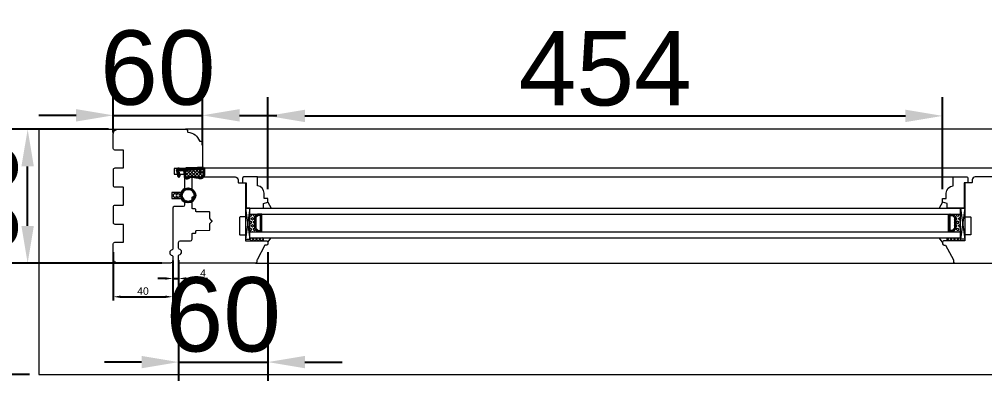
# Model space of a CAD drawing. Header units: millimetres. Extents: x 0 to 182016, y 11 to 3710.
# Drawn here: x 25401 to 26051, y 986 to 1229 of the extents above; entities that cross this region are included whole.
import ezdxf

# ---------------------------------------------------------------- set-up
doc = ezdxf.new("R2010")
doc.units = ezdxf.units.MM
for name, color, linetype, lineweight in [('Matmenys', 10, 'Continuous', 20), ('OTHER', 251, 'Continuous', 13), ('Stakta', 7, 'Continuous', 25), ('Testinės profilio linijos', 7, 'Continuous', 5)]:
    doc.layers.add(name, color=color, linetype=linetype, lineweight=lineweight)
doc.styles.get("Standard").update_dxf_attribs({"font": 'arial.ttf'})
doc.dimstyles.new('2', dxfattribs={"dimscale": 2, "dimtxt": 2.5, "dimasz": 2.5, "dimexe": 1.25, "dimexo": 0.625, "dimtad": 1, "dimtxsty": 'Standard', "dimcen": 2.5, "dimadec": 0, "dimazin": 0, "dimtfac": 1, "dimtmove": 0, "dimatfit": 3, "dimfxl": 1, "dimarcsym": 0})
doc.dimstyles.new('Padidinti matmenys', dxfattribs={"dimscale": 10, "dimtxt": 5, "dimasz": 2.5, "dimexe": 1.25, "dimexo": 0.625, "dimtad": 1, "dimdec": 1, "dimtxsty": 'Standard', "dimcen": 2.5, "dimadec": 0, "dimazin": 0, "dimtfac": 1, "dimtdec": 1, "dimtmove": 0, "dimatfit": 3, "dimfxl": 1, "dimarcsym": 0})

# ---------------------------------------------------------------- blocks, each defined once
blk = doc.blocks.new('*D1390')
at = {"layer": 'Defpoints', "color": 0, "transparency": 16777216}
for p in [(25464.52, 1073.31), (25504.52, 1067.81), (25504.52, 1042.13)]:
    blk.add_point(p, dxfattribs=at)
at = {"layer": 'Matmenys', "color": 0, "lineweight": -2, "transparency": 16777216}
for p, q in [((25464.52, 1072.06), (25464.52, 1039.63)), ((25504.52, 1066.56), (25504.52, 1039.63)), ((25469.52, 1042.13), (25499.52, 1042.13))]:
    blk.add_line(p, q, dxfattribs=at)
at = {"layer": 'Matmenys', "color": 0, "transparency": 16777216}
for points in [[(25469.52, 1042.96), (25469.52, 1041.3), (25464.52, 1042.13)], [(25499.52, 1042.96), (25499.52, 1041.3), (25504.52, 1042.13)]]:
    blk.add_solid(points, dxfattribs=at)
at = {"layer": 'Matmenys', "color": 0, "lineweight": 5, "transparency": 16777216, "insert": (25484.52, 1045.93), "char_height": 5, "attachment_point": 5}
blk.add_mtext('40', dxfattribs=at)
blk = doc.blocks.new('*D1391')
at = {"color": 0, "lineweight": -2, "transparency": 16777216}
for p, q in [((25464.52, 1152.56), (25464.52, 1176.68)), ((25524.52, 1144.06), (25524.52, 1176.68)), ((25439.52, 1164.18), (25414.52, 1164.18)), ((25464.52, 1164.18), (25524.52, 1164.18)), ((25549.52, 1164.18), (25574.52, 1164.18))]:
    blk.add_line(p, q, dxfattribs=at)
at = {"color": 0, "transparency": 16777216}
for points in [[(25439.52, 1168.35), (25439.52, 1160.01), (25464.52, 1164.18)], [(25549.52, 1168.35), (25549.52, 1160.01), (25524.52, 1164.18)]]:
    blk.add_solid(points, dxfattribs=at)
at = {"layer": 'Defpoints', "color": 0, "transparency": 16777216}
for p in [(25524.52, 1164.18), (25464.52, 1146.31), (25524.52, 1137.81)]:
    blk.add_point(p, dxfattribs=at)
at = {"color": 0, "lineweight": 5, "transparency": 16777216, "insert": (25494.52, 1195.96), "char_height": 50, "attachment_point": 5}
blk.add_mtext('60', dxfattribs=at)
blk = doc.blocks.new('*D1392')
at = {"color": 0, "lineweight": -2, "transparency": 16777216}
for p, q in [((25568.52, 1072.06), (25568.52, 985.7)), ((25508.52, 1061.81), (25508.52, 985.7)), ((25483.52, 998.2), (25458.52, 998.2)), ((25508.52, 998.2), (25568.52, 998.2)), ((25593.52, 998.2), (25618.52, 998.2))]:
    blk.add_line(p, q, dxfattribs=at)
at = {"color": 0, "transparency": 16777216}
for points in [[(25483.52, 1002.37), (25483.52, 994.04), (25508.52, 998.2)], [(25593.52, 1002.37), (25593.52, 994.04), (25568.52, 998.2)]]:
    blk.add_solid(points, dxfattribs=at)
at = {"layer": 'Defpoints', "color": 0, "transparency": 16777216}
for p in [(25568.52, 1078.31), (25508.52, 1068.06), (25568.52, 998.2)]:
    blk.add_point(p, dxfattribs=at)
at = {"color": 0, "lineweight": 5, "transparency": 16777216, "insert": (25538.52, 1029.98), "char_height": 50, "attachment_point": 5}
blk.add_mtext('60', dxfattribs=at)
blk = doc.blocks.new('*D1393')
at = {"color": 0, "lineweight": -2, "transparency": 16777216}
for p, q in [((25461.27, 1154.81), (25394.42, 1154.81)), ((25406.92, 1089.81), (25406.92, 1129.81)), ((25497.27, 1064.81), (25394.42, 1064.81))]:
    blk.add_line(p, q, dxfattribs=at)
at = {"color": 0, "transparency": 16777216}
for points in [[(25402.75, 1129.81), (25411.08, 1129.81), (25406.92, 1154.81)], [(25402.75, 1089.81), (25411.08, 1089.81), (25406.92, 1064.81)]]:
    blk.add_solid(points, dxfattribs=at)
at = {"layer": 'Defpoints', "color": 0, "transparency": 16777216}
for p in [(25406.92, 1154.81), (25467.52, 1154.81), (25503.52, 1064.81)]:
    blk.add_point(p, dxfattribs=at)
at = {"color": 0, "lineweight": 5, "transparency": 16777216, "insert": (25375.14, 1109.81), "char_height": 50, "attachment_point": 5, "rotation": 90}
blk.add_mtext('90', dxfattribs=at)
blk = doc.blocks.new('*D1394')
at = {"layer": 'Defpoints', "color": 0, "transparency": 16777216}
for p in [(25504.52, 1067.81), (25508.52, 1068.06), (25508.52, 1054.42)]:
    blk.add_point(p, dxfattribs=at)
at = {"layer": 'Matmenys', "color": 0, "lineweight": -2, "transparency": 16777216}
for p, q in [((25504.52, 1066.56), (25504.52, 1051.92)), ((25508.52, 1066.81), (25508.52, 1051.92)), ((25499.52, 1054.42), (25494.52, 1054.42)), ((25504.52, 1054.42), (25508.52, 1054.42)), ((25513.52, 1054.42), (25527.92, 1054.42))]:
    blk.add_line(p, q, dxfattribs=at)
at = {"layer": 'Matmenys', "color": 0, "transparency": 16777216}
for points in [[(25499.52, 1055.25), (25499.52, 1053.59), (25504.52, 1054.42)], [(25513.52, 1055.25), (25513.52, 1053.59), (25508.52, 1054.42)]]:
    blk.add_solid(points, dxfattribs=at)
at = {"layer": 'Matmenys', "color": 0, "lineweight": 5, "transparency": 16777216, "insert": (25524.94, 1058.17), "char_height": 5, "attachment_point": 5}
blk.add_mtext('4', dxfattribs=at)
blk = doc.blocks.new('*D1992')
at = {"color": 0, "lineweight": -2, "transparency": 16777216}
for p, q in [((25408.27, 1154.81), (25327.51, 1154.81)), ((25340.01, 1129.81), (25340.01, 1014.81)), ((25408.27, 989.81), (25327.51, 989.81))]:
    blk.add_line(p, q, dxfattribs=at)
at = {"color": 0, "transparency": 16777216}
for points in [[(25335.84, 1129.81), (25344.18, 1129.81), (25340.01, 1154.81)], [(25335.84, 1014.81), (25344.18, 1014.81), (25340.01, 989.81)]]:
    blk.add_solid(points, dxfattribs=at)
at = {"layer": 'Defpoints', "color": 0, "transparency": 16777216}
for p in [(25414.52, 1154.81), (25340.01, 989.81), (25414.52, 989.81)]:
    blk.add_point(p, dxfattribs=at)
at = {"color": 0, "lineweight": 5, "transparency": 16777216, "insert": (25308.23, 1072.31), "char_height": 50, "attachment_point": 5, "rotation": 90}
blk.add_mtext('165', dxfattribs=at)
blk = doc.blocks.new('*D1387')
at = {"color": 0, "lineweight": -2, "transparency": 16777216}
for p, q in [((25568.52, 1114.56), (25568.52, 1176.3)), ((26022.5, 1114.56), (26022.5, 1176.3)), ((25593.52, 1163.8), (25997.5, 1163.8))]:
    blk.add_line(p, q, dxfattribs=at)
at = {"color": 0, "transparency": 16777216}
for points in [[(25593.52, 1167.97), (25593.52, 1159.64), (25568.52, 1163.8)], [(25997.5, 1167.97), (25997.5, 1159.64), (26022.5, 1163.8)]]:
    blk.add_solid(points, dxfattribs=at)
at = {"layer": 'Defpoints', "color": 0, "transparency": 16777216}
for p in [(26022.5, 1163.8), (25568.52, 1108.31), (26022.5, 1108.31)]:
    blk.add_point(p, dxfattribs=at)
at = {"color": 0, "lineweight": 5, "transparency": 16777216, "insert": (25795.51, 1195.48), "char_height": 50, "attachment_point": 5}
blk.add_mtext('454', dxfattribs=at)

msp = doc.modelspace()

# ---------------------------------------------------------------- hatches: boundary and pattern name
at = {"lineweight": 0}
h = msp.add_hatch(dxfattribs=at)
h.set_pattern_fill('HEX', color=256, scale=0.25, angle=90, style=0)
h.set_pattern_definition([(90, (7209.244, -11821.5974), (1.374815, -4e-16), [0.79375, -1.5875]), (330, (7209.244, -11821.5974), (-0.6874075, -1.190624716), [0.79375, -1.5875]), (30, (7209.244, -11820.8036), (0.6874075, -1.190624716), [0.79375, -1.5875])])
h.paths.add_polyline_path([(25556.5150225, 1085.8109378), (25561.5150225, 1085.8109378), (25559.5150225, 1087.8109378), (25559.5150225, 1095.8109378), (25561.5150225, 1097.8109378), (25556.5150225, 1097.8116468)])
h = msp.add_hatch(dxfattribs=at)
h.set_pattern_fill('JIS_WOOD', color=256, angle=90, style=0)
h.set_pattern_definition([(45, (7209.244, -11821.59735), (0.5, -0.5), [])])
h.paths.add_polyline_path([(25559.5150225, 1095.8109378), (25559.5150225, 1087.8109378), (25561.5150225, 1085.8109378), (25564.5150225, 1085.8109378), (25564.5327559, 1097.8475204), (25561.5150225, 1097.8109378)])
h.paths.add_polyline_path([(25560.5150225, 1088.2251513), (25560.5150225, 1095.3967242), (25561.929236, 1096.8109378), (25563.5150225, 1096.8109378), (25563.5150225, 1086.8109378), (25561.929236, 1086.8109378)], flags=16)
h = msp.add_hatch(dxfattribs=at)
h.set_pattern_fill('JIS_WOOD', color=256, angle=90, style=0)
h.set_pattern_definition([(45, (7283.7328, -11821.59735), (0.5, -0.5), [])])
h.paths.add_polyline_path([(26031.5039192, 1095.8109378), (26031.5039192, 1087.8109378), (26029.5039192, 1085.8109378), (26026.5039192, 1085.8109378), (26026.4861858, 1097.8475204), (26029.5039192, 1097.8109378)])
h.paths.add_polyline_path([(26030.5039192, 1088.2251513), (26030.5039192, 1095.3967242), (26029.0897057, 1096.8109378), (26027.5039192, 1096.8109378), (26027.5039192, 1086.8109378), (26029.0897057, 1086.8109378)], flags=16)
h = msp.add_hatch(dxfattribs=at)
h.set_pattern_fill('HEX', color=256, scale=0.25, angle=90, style=0)
h.set_pattern_definition([(90, (7283.7328, -11821.5974), (1.374815, -4e-16), [0.79375, -1.5875]), (330, (7283.7328, -11821.5974), (-0.6874075, -1.190624716), [0.79375, -1.5875]), (30, (7283.7328, -11820.8036), (0.6874075, -1.190624716), [0.79375, -1.5875])])
h.paths.add_polyline_path([(26034.5039192, 1085.8109378), (26029.5039192, 1085.8109378), (26031.5039192, 1087.8109378), (26031.5039192, 1095.8109378), (26029.5039192, 1097.8109378), (26034.5039192, 1097.8116468)])
at = {"lineweight": 0, "ltscale": 0.5}
h = msp.add_hatch(dxfattribs=at)
h.set_pattern_fill('ANSI37', color=256, scale=0.5, angle=90, style=0)
h.set_pattern_definition([(135, (25553.015, 1079.8116), (-1.12253, -1.12253), []), (225, (25553.015, 1079.8116), (1.12253, -1.12253), [])])
h.paths.add_polyline_path([(25565.5150225, 1081.8116468), (25556.5150225, 1081.8116468), (25556.5150225, 1079.8116468), (25565.5150225, 1079.8116468)])
h = msp.add_hatch(dxfattribs=at)
h.set_pattern_fill('ANSI37', color=256, scale=0.5, angle=90, style=0)
h.set_pattern_definition([(135, (25627.5038, 1079.8116), (-1.122532, -1.122532), []), (225, (25627.5038, 1079.8116), (1.122532, -1.122532), [])])
h.paths.add_polyline_path([(26025.5039192, 1081.8116468), (26034.5039192, 1081.8116468), (26034.5039192, 1079.8116468), (26025.5039192, 1079.8116468)])
at = {"layer": 'Matmenys'}
h = msp.add_hatch(dxfattribs=at)
h.set_pattern_fill('ANSI37', color=252, scale=0.5, angle=-180, style=0)
h.set_pattern_definition([(225, (-130404.4747, -1098353.8803), (1.1225320151, -1.1225320151), []), (315, (-130404.4747, -1098353.8803), (1.1225320151, 1.1225320151), [])])
edge = h.paths.add_edge_path()
edge.add_arc((25522.6008707, 1127.9313767), 0.1, 363.5893456117, 453.5893456117, ccw=False)
edge.add_line((25522.7006745, 1127.9376372), (25522.7977577, 1126.3899514))
edge.add_arc((25523.0472673, 1126.4056027), 0.25, 183.5893456117, 363.5893456117)
edge.add_line((25523.2967769, 1126.4212539), (25523.1683912, 1128.4679588))
edge.add_arc((25523.0685874, 1128.4616983), 0.1, 363.5893456117, 453.589345619)
edge.add_line((25523.0623269, 1128.5615022), (25523.057582, 1128.6371452))
edge.add_line((25523.057582, 1128.6371452), (25525.0393828, 1128.7614595))
edge.add_spline(control_points=[(25525.0393828, 1128.7614595), (25525.1185413, 1128.7496572), (25525.188533, 1128.7384817), (25525.2722838, 1128.7166877), (25525.2958481, 1128.7073019), (25525.3197311, 1128.694607), (25525.3277908, 1128.6883578), (25525.3522786, 1128.662769), (25525.3711715, 1128.633532), (25525.4048748, 1128.5292122), (25525.4179967, 1128.45628), (25525.4376989, 1128.2032969), (25525.4272006, 1127.9894628), (25525.4078724, 1127.5469844), (25525.4033971, 1127.3276555), (25525.4023209, 1126.9077646), (25525.4053529, 1126.7046785), (25525.4180633, 1126.1144711), (25525.4312397, 1125.746421), (25525.430978, 1124.9932396), (25525.4124817, 1124.6164897), (25525.3092953, 1124.0233853), (25525.2494013, 1123.7958143), (25525.0963657, 1123.3987131), (25525.0136163, 1123.2269254), (25524.8096161, 1122.8857577), (25524.6895013, 1122.719555), (25524.4220562, 1122.4283953), (25524.2743825, 1122.3048153), (25523.993198, 1122.1450966), (25523.8579018, 1122.0975426), (25523.5566029, 1122.0379377), (25523.3930029, 1122.0272343), (25522.8084061, 1122.0409782), (25522.3444905, 1122.1357324), (25521.4519944, 1122.3074747), (25521.0249142, 1122.3911693), (25519.9465656, 1122.6023556), (25519.288515, 1122.7360897), (25518.2954131, 1122.8610157), (25517.9918119, 1122.8915096), (25517.3697683, 1122.915845), (25517.0538643, 1122.9083043), (25516.504656, 1122.8234199), (25516.2685726, 1122.7620813), (25515.8679212, 1122.589621), (25515.7092887, 1122.4947725), (25515.4106299, 1122.3105041), (25515.2691727, 1122.2206466), (25514.9673898, 1122.0645635), (25514.802337, 1121.9945934), (25514.4372153, 1121.8748621), (25514.2362652, 1121.8318596), (25513.8968486, 1121.8079609), (25513.7548631, 1121.8211667), (25513.5596425, 1121.881206), (25513.4943146, 1121.9179461), (25513.3675913, 1122.0264953), (25513.3084135, 1122.0985614), (25513.1513359, 1122.362649), (25513.0698362, 1122.6037573), (25512.9532189, 1123.1541683), (25512.9166874, 1123.4623634), (25512.8634159, 1124.0585812), (25512.8441935, 1124.3461322), (25512.800834, 1124.876622), (25512.7786978, 1125.1248805), (25512.7424835, 1125.5296828), (25512.7283971, 1125.6870861), (25512.700275, 1126.0110185), (25512.6852389, 1126.1893357), (25512.6169539, 1126.4922028), (25512.5813189, 1126.6100248), (25512.4857221, 1126.8225036), (25512.4325752, 1126.9164184), (25512.3139345, 1127.0616121), (25512.2583123, 1127.1166303), (25512.134545, 1127.2057222), (25512.070918, 1127.2386016), (25511.9520539, 1127.2867698), (25511.8949769, 1127.303651), (25511.7943965, 1127.3295949), (25511.7500009, 1127.3393125), (25511.7090046, 1127.3483485)], knot_values=[0, 0, 0, 0, 0.2245066002, 0.2245066002, 0.377043448, 0.377043448, 0.5295802957, 0.5295802957, 0.8082977366, 0.8082977366, 1.0870151774, 1.0870151774, 1.6244414062, 1.6244414062, 2.161867635, 2.161867635, 2.6992938638, 2.6992938638, 3.7741463214, 3.7741463214, 5.0334406395, 5.0334406395, 5.8656302806, 5.8656302806, 6.5060139406, 6.5060139406, 7.1463976006, 7.1463976006, 7.7996240151, 7.7996240151, 8.3563201169, 8.3563201169, 8.9130162187, 8.9130162187, 10.239934143, 10.239934143, 11.5668520673, 11.5668520673, 13.5970761059, 13.5970761059, 14.4582175179, 14.4582175179, 15.3193589298, 15.3193589298, 15.9856015553, 15.9856015553, 16.5061017172, 16.5061017172, 17.0266018791, 17.0266018791, 17.547102041, 17.547102041, 18.1672448488, 18.1672448488, 18.7176261004, 18.7176261004, 19.1465766047, 19.1465766047, 19.5755271091, 19.5755271091, 20.3898249977, 20.3898249977, 21.2041228863, 21.2041228863, 21.9655448497, 21.9655448497, 22.7269668131, 22.7269668131, 23.2229068178, 23.2229068178, 23.7188468224, 23.7188468224, 24.0184411081, 24.0184411081, 24.2549295987, 24.2549295987, 24.4119994701, 24.4119994701, 24.5501072405, 24.5501072405, 24.6882150108, 24.6882150108, 24.8099116426, 24.8099116426, 24.8099116426, 24.8099116426], degree=3, periodic=0)
edge.add_line((25511.7090046, 1127.3483485), (25522.5946102, 1128.0311805))

# ---------------------------------------------------------------- linework, layer by layer
at = {"lineweight": 5}
for p, q in [((25414.5150221, 1154.8116468), (25414.5150221, 989.8116468)), ((25414.5150221, 1154.8116468), (25467.5150225, 1154.8116468)), ((25414.5150221, 989.8116468), (27394.4817132, 989.8116468))]:
    msp.add_line(p, q, dxfattribs=at)
for p, q in [((25508.1071355, 1128.6252267), (25507.0767943, 1127.558762)), ((25507.0767943, 1127.558762), (25507.1080967, 1127.0597428)), ((25507.1080967, 1127.0597428), (25507.2553826, 1127.0689818)), ((25507.2553826, 1127.0689818), (25508.2388291, 1122.7218913)), ((25507.7608451, 1127.1006884), (25522.5946102, 1128.0311805)), ((25507.7608451, 1127.1006884), (25507.9980399, 1126.0522252)), ((25508.8547762, 1128.6721247), (25507.804063, 1127.6043821)), ((25507.804063, 1127.6043821), (25523.0623269, 1128.5615022)), ((25507.9980399, 1126.0522252), (25508.4857159, 1126.1625526)), ((25508.1071355, 1128.6252267), (25508.8547762, 1128.6721247)), ((25508.4857159, 1126.1625526), (25509.2141811, 1122.9425461)), ((25522.7006745, 1127.9376372), (25522.7977577, 1126.3899514)), ((25523.0623269, 1128.5615022), (25523.057582, 1128.6371452)), ((25523.1683912, 1128.4679588), (25523.2967769, 1126.4212539)), ((25508.2388291, 1122.7218913), (25509.2141811, 1122.9425461))]:
    msp.add_line(p, q)
at = {"color": 1}
for p, q in [((25525.0836231, 1129.0581796), (25509.7588077, 1128.0968849)), ((25525.0393828, 1128.7614595), (25509.8044381, 1127.8058022)), ((25511.6444318, 1127.0553803), (25509.8839805, 1126.9449507))]:
    msp.add_line(p, q, dxfattribs=at)
at = {"lineweight": 9}
for p, q in [((25561.5150225, 1122.8116468), (26029.5039192, 1122.8116468)), ((25556.5151076, 1101.8116468), (26034.5038342, 1101.8116468)), ((25556.5151076, 1097.8116468), (26034.5038342, 1097.8116468)), ((25556.5151076, 1085.8116468), (26034.5038342, 1085.8116468)), ((25556.5151076, 1081.8116468), (26034.5038342, 1081.8116468))]:
    msp.add_line(p, q, dxfattribs=at)
at = {"lineweight": 0}
for p, q in [((25568.5150225, 1105.8116468), (25570.8016876, 1101.8116468)), ((26022.5039192, 1105.8116468), (26020.2172541, 1101.8116468)), ((25556.5150225, 1101.8109378), (25553.5150225, 1080.8109378)), ((25553.5150225, 1101.8109378), (25556.5150225, 1080.8109378)), ((26034.5039192, 1101.8109378), (26037.5039192, 1080.8109378)), ((26037.5039192, 1101.8109378), (26034.5039192, 1080.8109378)), ((25565.5150225, 1079.8116468), (25565.5150225, 1081.8116468)), ((25568.5150225, 1078.8116468), (25570.8016876, 1081.8116468)), ((26022.5039192, 1078.8116468), (26020.2172541, 1081.8116468)), ((26025.5039192, 1079.8116468), (26025.5039192, 1081.8116468)), ((26034.5039192, 1079.8116468), (26034.5039192, 1082.8116468))]:
    msp.add_line(p, q, dxfattribs=at)
for points in [[(25561.5150225, 1116.8116468), (25561.5150225, 1122.8116468), (25552.5150225, 1122.8116468, 0.4142135624), (25551.5150225, 1121.8116468), (25551.5150225, 1118.8116468), (25554.0150225, 1118.8116468), (25554.0150225, 1101.8116468), (25565.5150225, 1101.8116468), (25565.5150225, 1104.8116468), (25568.5150225, 1105.8116468), (25568.5150225, 1108.3116468), (25566.0150225, 1108.3116468), (25566.0150225, 1111.8367097, 0.3851703882), (25561.5150225, 1116.8116468)], [(26029.5039192, 1116.8116468), (26029.5039192, 1122.8116468), (26038.5039192, 1122.8116468, -0.4142135624), (26039.5039192, 1121.8116468), (26039.5039192, 1118.8116468), (26037.0039192, 1118.8116468), (26037.0039192, 1101.8116468), (26025.5039192, 1101.8116468), (26025.5039192, 1104.8116468), (26022.5039192, 1105.8116468), (26022.5039192, 1108.3116468), (26025.0039192, 1108.3116468), (26025.0039192, 1111.8367097, -0.3851703882), (26029.5039192, 1116.8116468)]]:
    msp.add_lwpolyline(points, format="xyb", dxfattribs=at)
for points in [[(25553.5150225, 1101.8109378), (25553.5150225, 1080.8109378), (25556.5150225, 1080.8109378), (25556.5150225, 1101.8109378)], [(25559.5150225, 1095.8109378), (25559.5150225, 1087.8109378), (25561.5150225, 1085.8109378), (25564.5150225, 1085.8109378), (25564.5150225, 1097.8109378), (25561.5150225, 1097.8109378)], [(26031.5039192, 1095.8109378), (26031.5039192, 1087.8109378), (26029.5039192, 1085.8109378), (26026.5039192, 1085.8109378), (26026.5039192, 1097.8109378), (26029.5039192, 1097.8109378)], [(26037.5039192, 1101.8109378), (26037.5039192, 1080.8109378), (26034.5039192, 1080.8109378), (26034.5039192, 1101.8109378)], [(25560.5150225, 1095.3967242), (25560.5150225, 1088.2251513), (25561.929236, 1086.8109378), (25563.5150225, 1086.8109378), (25563.5150225, 1096.8109378), (25561.929236, 1096.8109378)], [(26030.5039192, 1095.3967242), (26030.5039192, 1088.2251513), (26029.0897057, 1086.8109378), (26027.5039192, 1086.8109378), (26027.5039192, 1096.8109378), (26029.0897057, 1096.8109378)]]:
    msp.add_lwpolyline(points, close=True, dxfattribs=at)
at = {"color": 18, "linetype": 'ByBlock', "true_color": 0x000000}
for radius in [4.85, 4.25]:
    msp.add_circle((25514.9075366, 1110.3105813), radius, dxfattribs=at)
for centre, radius, start, end in [((25522.6008707, 1127.9313767), 0.1, 3.5893456092, 93.5893456123), ((25523.0472673, 1126.4056027), 0.25, 183.5893456092, 3.5893456092), ((25523.0685874, 1128.4616983), 0.1, 3.5893456092, 93.5893456123)]:
    msp.add_arc(centre, radius, start, end)
at = {"color": 1}
msp.add_spline([(25525.0836231, 1129.0581796), (25525.4451234, 1128.9676829), (25525.7146643, 1127.6938244), (25525.226275, 1123.0014514), (25524.1830772, 1121.9114451), (25522.0196053, 1121.8928287), (25520.3215655, 1122.2232026), (25518.1561247, 1122.570119), (25516.119403, 1122.3706902), (25515.2911582, 1121.8945212), (25513.4366181, 1121.6142579), (25512.5441722, 1124.3264364), (25512.4170046, 1125.805312), (25512.2990333, 1126.4925799), (25511.9968276, 1126.9344652), (25511.6444318, 1127.0553803)], degree=3, dxfattribs=at)
msp.add_open_spline([(25525.0393828, 1128.7614595), (25525.1185413, 1128.7496572), (25525.188533, 1128.7384817), (25525.2722838, 1128.7166877), (25525.2958481, 1128.7073019), (25525.3197311, 1128.694607), (25525.3277908, 1128.6883578), (25525.3522786, 1128.662769), (25525.3711715, 1128.633532), (25525.4048748, 1128.5292122), (25525.4179967, 1128.45628), (25525.4376989, 1128.2032969), (25525.4272006, 1127.9894628), (25525.4078724, 1127.5469844), (25525.4033971, 1127.3276555), (25525.4023209, 1126.9077646), (25525.4053529, 1126.7046785), (25525.4180633, 1126.1144711), (25525.4312397, 1125.746421), (25525.430978, 1124.9932396), (25525.4124817, 1124.6164897), (25525.3092953, 1124.0233853), (25525.2494013, 1123.7958143), (25525.0963657, 1123.3987131), (25525.0136163, 1123.2269254), (25524.8096161, 1122.8857577), (25524.6895013, 1122.719555), (25524.4220562, 1122.4283953), (25524.2743825, 1122.3048153), (25523.993198, 1122.1450966), (25523.8579018, 1122.0975426), (25523.5566029, 1122.0379377), (25523.3930029, 1122.0272343), (25522.8084061, 1122.0409782), (25522.3444905, 1122.1357324), (25521.4519944, 1122.3074747), (25521.0249142, 1122.3911693), (25519.9465656, 1122.6023556), (25519.288515, 1122.7360897), (25518.2954131, 1122.8610157), (25517.9918119, 1122.8915096), (25517.3697683, 1122.915845), (25517.0538643, 1122.9083043), (25516.504656, 1122.8234199), (25516.2685726, 1122.7620813), (25515.8679212, 1122.589621), (25515.7092887, 1122.4947725), (25515.4106299, 1122.3105041), (25515.2691727, 1122.2206466), (25514.9673898, 1122.0645635), (25514.802337, 1121.9945934), (25514.4372153, 1121.8748621), (25514.2362652, 1121.8318596), (25513.8968486, 1121.8079609), (25513.7548631, 1121.8211667), (25513.5596425, 1121.881206), (25513.4943146, 1121.9179461), (25513.3675913, 1122.0264953), (25513.3084135, 1122.0985614), (25513.1513359, 1122.362649), (25513.0698362, 1122.6037573), (25512.9532189, 1123.1541683), (25512.9166874, 1123.4623634), (25512.8634159, 1124.0585812), (25512.8441935, 1124.3461322), (25512.800834, 1124.876622), (25512.7786978, 1125.1248805), (25512.7424835, 1125.5296828), (25512.7283971, 1125.6870861), (25512.700275, 1126.0110185), (25512.6852389, 1126.1893357), (25512.6169539, 1126.4922028), (25512.5813189, 1126.6100248), (25512.4857221, 1126.8225036), (25512.4325752, 1126.9164184), (25512.3139345, 1127.0616121), (25512.2583123, 1127.1166303), (25512.134545, 1127.2057222), (25512.070918, 1127.2386016), (25511.9520539, 1127.2867698), (25511.8949769, 1127.303651), (25511.7943965, 1127.3295949), (25511.7500009, 1127.3393125), (25511.7090046, 1127.3483485)], degree=3, knots=[0, 0, 0, 0, 0.2245066002, 0.2245066002, 0.377043448, 0.377043448, 0.5295802957, 0.5295802957, 0.8082977366, 0.8082977366, 1.0870151774, 1.0870151774, 1.6244414062, 1.6244414062, 2.161867635, 2.161867635, 2.6992938638, 2.6992938638, 3.7741463214, 3.7741463214, 5.0334406395, 5.0334406395, 5.8656302806, 5.8656302806, 6.5060139406, 6.5060139406, 7.1463976006, 7.1463976006, 7.7996240151, 7.7996240151, 8.3563201169, 8.3563201169, 8.9130162187, 8.9130162187, 10.239934143, 10.239934143, 11.5668520673, 11.5668520673, 13.5970761059, 13.5970761059, 14.4582175179, 14.4582175179, 15.3193589298, 15.3193589298, 15.9856015553, 15.9856015553, 16.5061017172, 16.5061017172, 17.0266018791, 17.0266018791, 17.547102041, 17.547102041, 18.1672448488, 18.1672448488, 18.7176261004, 18.7176261004, 19.1465766047, 19.1465766047, 19.5755271091, 19.5755271091, 20.3898249977, 20.3898249977, 21.2041228863, 21.2041228863, 21.9655448497, 21.9655448497, 22.7269668131, 22.7269668131, 23.2229068178, 23.2229068178, 23.7188468224, 23.7188468224, 24.0184411081, 24.0184411081, 24.2549295987, 24.2549295987, 24.4119994701, 24.4119994701, 24.5501072405, 24.5501072405, 24.6882150108, 24.6882150108, 24.8099116426, 24.8099116426, 24.8099116426, 24.8099116426], dxfattribs=at)
at = {"layer": 'OTHER'}
msp.add_lwpolyline([(25510.1043268, 1109.7005552), (25508.688418, 1109.7005552), (25508.688418, 1108.0552738), (25508.1627358, 1108.0552738), (25507.4193948, 1109.7005552), (25506.6267752, 1109.7005552), (25506.6267752, 1108.0552738), (25506.4078844, 1108.0552738), (25504.9050031, 1110.3105813), (25506.4078844, 1112.5658888), (25506.6267752, 1112.5658888), (25506.6267752, 1110.9206075), (25507.4193948, 1110.9206075), (25508.1627358, 1112.5658888), (25508.688418, 1112.5658888), (25508.688418, 1110.9206075), (25510.1043268, 1110.9206075)], dxfattribs=at)
at = {"layer": 'Stakta', "color": 18, "lineweight": 5, "true_color": 0x000000}
for points in [[(25512.5150225, 1115.1149884, -0.2720281141), (25512.2584089, 1114.6782241, 0.164173551), (25510.1096978, 1112.3105813), (25504.0150225, 1112.3105813), (25504.0150225, 1108.3105813), (25510.1096978, 1108.3105813, 0.164173551), (25512.2584089, 1105.9429385, -0.2720281141), (25512.5150225, 1105.5061742), (25512.5150225, 1103.872773, -0.4116598905), (25511.523749, 1102.8728111), (25505.5062959, 1102.8202976, 0.4116598905), (25504.5150225, 1101.8203356), (25504.5150225, 1074.2611366, -0.3563939587), (25504.1150225, 1073.7712386, 0.8164965809), (25504.1150225, 1069.852055, -0.3563939587), (25504.5150225, 1069.3621571), (25504.5150225, 1066.3116468, -0.4142135624), (25503.0150225, 1064.8116468), (25467.5150221, 1064.8116468, -0.4142135624), (25464.5150221, 1067.8116468), (25464.5150221, 1077.8116468, -0.4142135624), (25465.5150221, 1078.8116468), (25471.0150221, 1078.8116468, 0.4142135624), (25471.5150221, 1079.3116468), (25471.5150221, 1090.3116468, 0.4142135624), (25471.0150221, 1090.8116468), (25465.7150221, 1090.8116468, -0.4142135624), (25464.7150221, 1091.8116468), (25464.7150221, 1102.8116468, -0.4142135624), (25465.7150221, 1103.8116468), (25471.0150221, 1103.8116468, 0.4142135624), (25471.5150221, 1104.3116468), (25471.5150221, 1115.3116468, 0.4142135624), (25471.0150221, 1115.8116468), (25465.7150221, 1115.8116468, -0.4142135624), (25464.7150221, 1116.8116468), (25464.7150221, 1127.8116468, -0.4142135624), (25465.7150221, 1128.8116468), (25471.0150221, 1128.8116468, 0.4142135624), (25471.5150221, 1129.3116468), (25471.5150221, 1140.3116468, 0.4142135624), (25471.0150221, 1140.8116468), (25465.5150221, 1140.8116468, -0.4142135624), (25464.5150221, 1141.8116468), (25464.5150221, 1151.8116468, -0.4142135624), (25467.5150221, 1154.8116468), (25513.5150225, 1154.8116468, -0.4142135624), (25514.5150225, 1153.8116468), (25514.5150225, 1153.1023202, 0.4001549105), (25514.8005571, 1152.8026691, -0.3090857966), (25522.4498678, 1147.0143859, 0.3199404334), (25522.7316909, 1146.809756), (25523.523749, 1146.8028438, -0.4116598905), (25524.5150225, 1145.8028819), (25524.5150225, 1129.9076805, -0.4116598905), (25523.523749, 1128.9077185), (25513.5062959, 1128.8202976, 0.2023892741), (25512.7924653, 1128.5116468), (25505.5150225, 1128.5116468), (25505.5150225, 1124.5116468), (25512.5150225, 1124.5116468)], [(25520.0150225, 1085.2013535), (25520.0150225, 1086.2544751, -0.4091108014), (25520.5062963, 1086.7543989), (25529.2202582, 1086.9065017, 0.4091108014), (25529.5150225, 1087.206456), (25529.5150225, 1091.230276, -0.1989123674), (25529.6614691, 1091.5838294), (25530.9271545, 1092.8495148, 0.4142135624), (25530.9271545, 1093.2737789), (25529.6614691, 1094.5394643, -0.1989123674), (25529.5150225, 1094.8930177), (25529.5150225, 1098.9168377, 0.4091108014), (25529.2202582, 1099.216792), (25520.5062963, 1099.3688947, -0.4091108014), (25520.0150225, 1099.8688186), (25520.0150225, 1100.9219402, 0.4040262259), (25519.7254923, 1101.2217575), (25517.9975727, 1101.2820977, -0.4040262258), (25517.5150225, 1101.7817932), (25517.5150225, 1108.8621571, -0.3563939587), (25517.9150225, 1109.352055, 0.8164965809), (25517.9150225, 1113.2712386, -0.3563939587), (25517.5150225, 1113.7611366), (25517.5150225, 1121.8116468, -0.4142135624), (25518.5150225, 1122.8116468), (25546.5150225, 1122.8116468, -0.4142135624), (25548.5150225, 1120.8116468), (25548.5150225, 1119.1090402, 0.4116598905), (25548.8124045, 1118.8090516), (25553.0193857, 1118.7723379, -0.4116598905), (25553.5150225, 1118.2723569), (25553.5150225, 1096.3422099, -0.4116598905), (25553.0193857, 1095.842229), (25549.8124045, 1095.8142421, 0.4116598905), (25549.5150225, 1095.5142535), (25549.5150225, 1084.1090402, 0.4116598905), (25549.8124045, 1083.8090516), (25553.0193857, 1083.7810647, -0.4116598905), (25553.5150225, 1083.2810838), (25553.5150225, 1079.8116468), (25567.5150225, 1079.8116468, -0.4142135624), (25568.5150225, 1078.8116468), (25568.5150225, 1077.8204118, -0.4116598905), (25567.523749, 1076.8204499), (25566.5150225, 1076.8116468), (25561.2564544, 1066.9217186, 0.1227845609), (25561.1979282, 1066.6869828), (25561.1979282, 1065.8116468, -0.4142135624), (25560.1979282, 1064.8116468), (25509.5150225, 1064.8116468, -0.4142135624), (25508.5150225, 1065.8116468), (25508.5150225, 1069.8621571, -0.3563939587), (25508.9150225, 1070.352055, 0.8164965809), (25508.9150225, 1074.2712386, -0.3563939587), (25508.5150225, 1074.7611366), (25508.5150225, 1078.7417938, -0.4116598905), (25509.5062959, 1079.7417557), (25516.523749, 1079.8029961, 0.4116598905), (25517.5150225, 1080.802958), (25517.5150225, 1084.3414835, -0.4040361542), (25517.9975727, 1084.8411959), (25519.7254923, 1084.9015362, 0.4040262258)]]:
    msp.add_lwpolyline(points, format="xyb", close=True, dxfattribs=at)
msp.add_lwpolyline([(26070.1635028, 1122.8116468), (26044.5039192, 1122.8116468, 0.4142135624), (26042.5039192, 1120.8116468), (26042.5039192, 1119.1090402, -0.4116598905), (26042.2065372, 1118.8090516), (26037.999556, 1118.7723379, 0.4116598905), (26037.5039192, 1118.2723569), (26037.5039192, 1096.3422099, 0.4116598905), (26037.999556, 1095.842229), (26041.2065372, 1095.8142421, -0.4116598905), (26041.5039192, 1095.5142535), (26041.5039192, 1084.1090402, -0.4116598905), (26041.2065372, 1083.8090516), (26037.999556, 1083.7810647, 0.4116598905), (26037.5039192, 1083.2810838), (26037.5039192, 1079.8116468), (26023.5039192, 1079.8116468, 0.4142135624), (26022.5039192, 1078.8116468), (26022.5039192, 1077.8204118, 0.4116598905), (26023.4951927, 1076.8204499), (26024.5039192, 1076.8116468), (26029.7624874, 1066.9217186, -0.1227845609), (26029.8210136, 1066.6869828), (26029.8210136, 1065.8116468, 0.4142135624), (26030.8210136, 1064.8116468), (26081.5039192, 1064.8116468, 0.4142135624)], format="xyb", dxfattribs=at)
at = {"layer": 'Testinės profilio linijos', "lineweight": 5}
for p, q in [((27295.4816974, 1154.8116468), (25513.0150225, 1154.8116468)), ((25513.3834851, 1128.8116468), (26077.6354567, 1128.8116468)), ((25560.197908, 1064.8116468), (27248.7987856, 1064.8116468))]:
    msp.add_line(p, q, dxfattribs=at)

# ---------------------------------------------------------------- dimensions: what is measured, and where the dimension line sits
at = {"color": 1, "lineweight": 5}
for base, p1, p2, angle, picture, middle in [((25524.5150225, 1164.178653), (25464.5150225, 1146.3116468), (25524.5150225, 1137.8116468), 180, '*D1391', (25494.5150225, 1164.178653)), ((25406.9175405, 1154.8116468), (25503.5150225, 1064.8116468), (25467.5150225, 1154.8116468), 90, '*D1393', (25406.9175405, 1109.8116468)), ((25568.5150225, 998.201914), (25508.5150225, 1068.0616468), (25568.5150225, 1078.3116468), 180, '*D1392', (25538.5150225, 998.201914))]:
    dim = msp.add_linear_dim(base=base, p1=p1, p2=p2, angle=angle, dimstyle='Padidinti matmenys', dxfattribs=at)
    dim.commit()
    dim.dimension.update_dxf_attribs({"geometry": picture, "text_midpoint": middle, "dimtype": 160})
dim = msp.add_linear_dim(base=(26022.5039192, 1163.804424), p1=(25568.5150225, 1108.3116468), p2=(26022.5039192, 1108.3116468), dimstyle='Padidinti matmenys', dxfattribs=at)
dim.commit()
dim.dimension.update_dxf_attribs({"geometry": '*D1387', "text_midpoint": (25795.5094709, 1195.4807542)})
dim = msp.add_linear_dim(base=(25340.0113447, 989.8116468), p1=(25414.5150221, 1154.8116468), p2=(25414.5150221, 989.8116468), angle=90, dimstyle='Padidinti matmenys', dxfattribs=at)
dim.commit()
dim.dimension.update_dxf_attribs({"geometry": '*D1992', "text_midpoint": (25308.2326953, 1072.3116468)})
at = {"layer": 'Matmenys', "lineweight": 5}
for base, p1, p2, picture, middle in [((25504.5150225, 1042.1287646), (25464.5150225, 1073.3116468), (25504.5150225, 1067.8116468), '*D1390', (25484.5150225, 1042.1287646)), ((25508.5150225, 1054.4191349), (25504.5150225, 1067.8116468), (25508.5150225, 1068.0616468), '*D1394', (25524.9358956, 1054.4191349))]:
    dim = msp.add_linear_dim(base=base, p1=p1, p2=p2, angle=180, dimstyle='2', override={"dimtmove": 0}, dxfattribs=at)
    dim.commit()
    dim.dimension.update_dxf_attribs({"geometry": picture, "text_midpoint": middle, "dimtype": 160})

doc.saveas('drawing.dxf')
